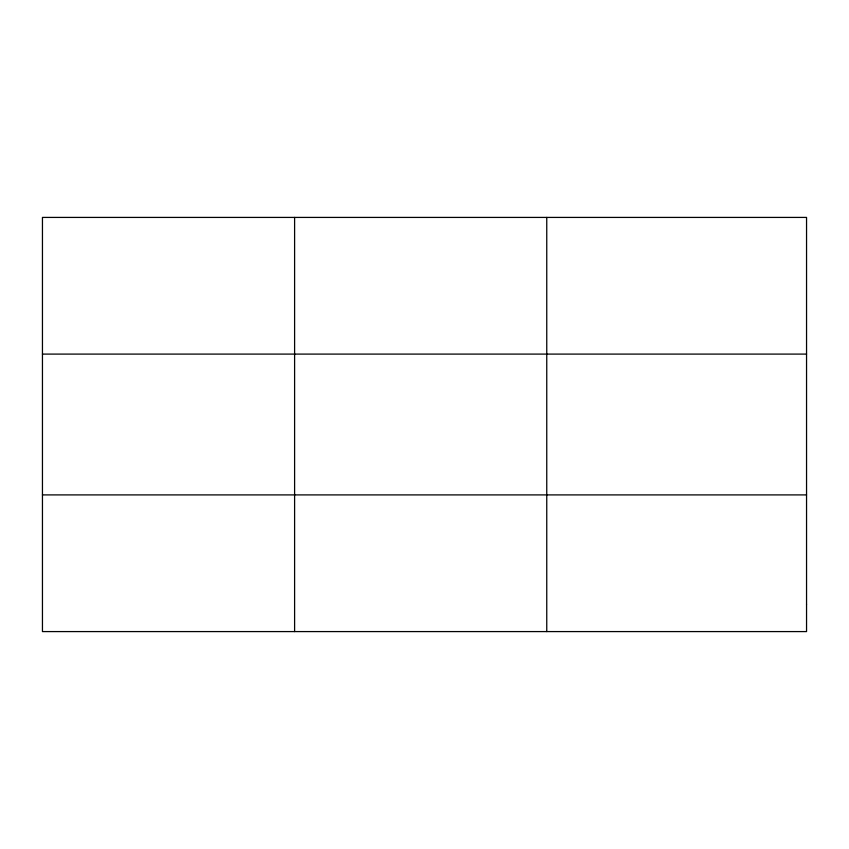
<?xml version="1.0" encoding="UTF-8"?>
<svg xmlns="http://www.w3.org/2000/svg" width="849" height="849" viewBox="0 0 849 849"><rect width="100%" height="100%" fill="white"/><g stroke="black" fill="none" stroke-linecap="round" stroke-linejoin="round"><path stroke-width="1.27" d="M294.603 217.418L294.603 631.582M546.756 217.418L546.756 631.582M42.45 354.097L806.55 354.097M42.45 494.903L806.55 494.903M806.55 604.244L806.55 631.582L42.45 631.582L42.45 217.418L806.55 217.418L806.55 604.244"/></g></svg>
